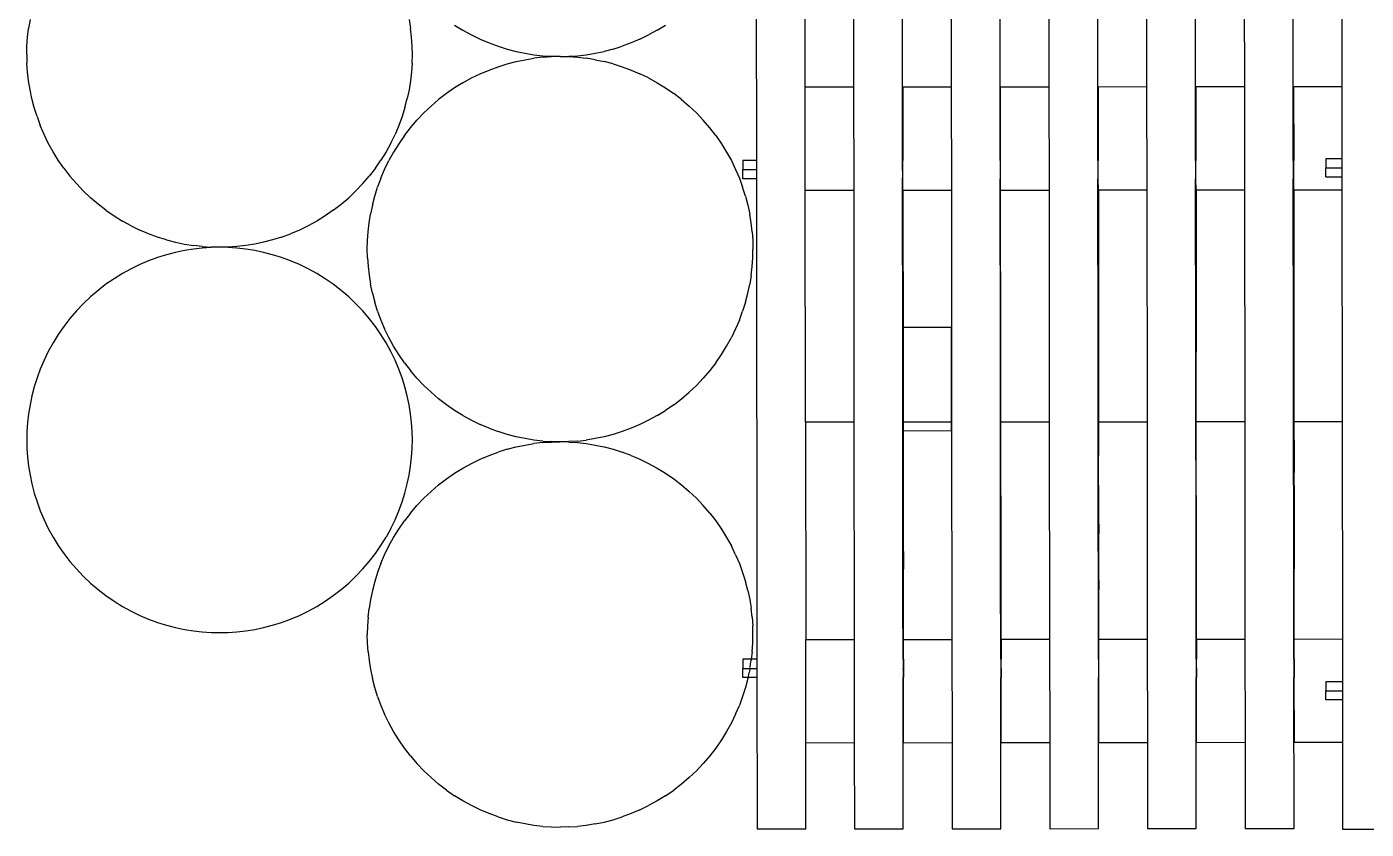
# Model space of a CAD drawing. Extents: x -151 to 185, y -67 to 81.
# Drawn here: x -151.13 to -110.11, y -46.52 to -21.93 of the extents above; entities that cross this region are included whole.
import ezdxf

# ---------------------------------------------------------------- set-up
doc = ezdxf.new("R2010")
doc.units = 0
doc.header["$MEASUREMENT"] = 0
doc.layers.get('0').update_dxf_attribs({"linetype": 'CONTINUOUS'})

msp = doc.modelspace()

# ---------------------------------------------------------------- linework, layer by layer
for p, q in [((-128.792, -18.071), (-128.783, -26.026)), ((-124.308, -26.026), (-124.316, -18.071)), ((-121.315, -26.026), (-121.324, -18.071)), ((-118.323, -26.026), (-118.332, -18.071)), ((-115.331, -26.026), (-115.34, -18.071)), ((-112.339, -26.026), (-112.348, -18.071)), ((-127.289, -23.77), (-127.293, -20.038)), ((-125.81, -20.036), (-125.806, -23.768)), ((-122.818, -20.036), (-122.814, -23.768)), ((-119.826, -20.033), (-119.822, -23.765)), ((-116.834, -20.03), (-116.83, -23.761)), ((-113.842, -20.027), (-113.838, -23.758)), ((-110.856, -20.023), (-110.852, -23.755)), ((-151.031, -21.705), (-151.075, -21.978)), ((-139.417, -21.705), (-139.373, -21.978)), ((-151.106, -22.249), (-151.075, -21.978)), ((-139.342, -22.249), (-139.373, -21.978)), ((-138.027, -21.874), (-137.77, -22.032)), ((-137.77, -22.032), (-137.508, -22.176)), ((-131.82, -22.032), (-132.083, -22.176)), ((-131.82, -22.032), (-131.564, -21.874)), ((-151.13, -22.78), (-151.124, -22.516)), ((-151.124, -22.516), (-151.106, -22.249)), ((-139.324, -22.516), (-139.342, -22.249)), ((-139.318, -22.78), (-139.324, -22.516)), ((-137.508, -22.176), (-137.24, -22.306)), ((-137.24, -22.306), (-136.969, -22.421)), ((-136.969, -22.421), (-136.695, -22.522)), ((-136.695, -22.522), (-136.42, -22.608)), ((-133.17, -22.608), (-132.895, -22.522)), ((-132.621, -22.421), (-132.895, -22.522)), ((-132.35, -22.306), (-132.621, -22.421)), ((-132.35, -22.306), (-132.083, -22.176)), ((-151.13, -22.78), (-151.124, -23.043)), ((-139.324, -23.043), (-139.318, -22.78)), ((-136.42, -22.608), (-136.145, -22.68)), ((-136.145, -22.68), (-135.87, -22.738)), ((-136.145, -22.992), (-135.87, -22.935)), ((-135.87, -22.738), (-135.596, -22.782)), ((-135.87, -22.935), (-135.596, -22.891)), ((-135.596, -22.782), (-135.326, -22.812)), ((-135.326, -22.86), (-135.596, -22.891)), ((-135.326, -22.812), (-135.058, -22.83)), ((-135.326, -22.86), (-135.058, -22.842)), ((-135.058, -22.83), (-134.795, -22.836)), ((-134.795, -22.836), (-135.058, -22.842)), ((-134.795, -22.836), (-134.532, -22.83)), ((-134.795, -22.836), (-134.532, -22.842)), ((-134.532, -22.83), (-134.264, -22.812)), ((-134.532, -22.842), (-134.264, -22.86)), ((-134.264, -22.812), (-133.994, -22.782)), ((-134.264, -22.86), (-133.994, -22.891)), ((-133.994, -22.782), (-133.721, -22.738)), ((-133.721, -22.935), (-133.994, -22.891)), ((-133.721, -22.738), (-133.446, -22.68)), ((-133.721, -22.935), (-133.446, -22.992)), ((-133.17, -22.608), (-133.446, -22.68)), ((-151.106, -23.31), (-151.124, -23.043)), ((-151.075, -23.581), (-151.106, -23.31)), ((-139.342, -23.31), (-139.373, -23.581)), ((-139.324, -23.043), (-139.342, -23.31)), ((-137.508, -23.496), (-137.24, -23.366)), ((-137.24, -23.366), (-136.969, -23.251)), ((-136.969, -23.251), (-136.695, -23.15)), ((-136.695, -23.15), (-136.42, -23.064)), ((-136.42, -23.064), (-136.145, -22.992)), ((-133.17, -23.064), (-133.446, -22.992)), ((-133.17, -23.064), (-132.895, -23.15)), ((-132.895, -23.15), (-132.621, -23.251)), ((-132.621, -23.251), (-132.35, -23.366)), ((-132.083, -23.496), (-132.35, -23.366)), ((-151.031, -23.854), (-151.075, -23.581)), ((-139.373, -23.581), (-139.417, -23.854)), ((-137.77, -23.64), (-138.027, -23.799)), ((-137.77, -23.64), (-137.508, -23.496)), ((-132.083, -23.496), (-131.82, -23.64)), ((-131.82, -23.64), (-131.564, -23.799)), ((-127.289, -23.77), (-125.806, -23.768)), ((-127.286, -26.945), (-127.289, -23.77)), ((-125.806, -23.768), (-125.803, -26.944)), ((-124.298, -23.769), (-122.814, -23.768)), ((-124.298, -23.769), (-124.296, -26.026)), ((-122.814, -23.768), (-122.811, -26.943)), ((-121.306, -23.766), (-119.822, -23.765)), ((-121.304, -26.026), (-121.306, -23.766)), ((-119.822, -23.765), (-119.818, -26.94)), ((-118.314, -23.763), (-116.83, -23.761)), ((-118.314, -23.763), (-118.311, -26.026)), ((-116.83, -23.761), (-116.826, -26.937)), ((-115.322, -23.76), (-113.838, -23.758)), ((-115.322, -23.76), (-115.319, -26.026)), ((-113.838, -23.758), (-113.834, -26.934)), ((-112.33, -23.757), (-110.852, -23.755)), ((-112.33, -23.757), (-112.327, -26.026)), ((-110.852, -23.755), (-110.849, -25.973)), ((-150.973, -24.129), (-151.031, -23.854)), ((-150.902, -24.405), (-150.973, -24.129)), ((-139.546, -24.405), (-139.475, -24.129)), ((-139.417, -23.854), (-139.475, -24.129)), ((-138.517, -24.157), (-138.749, -24.355)), ((-138.276, -23.971), (-138.517, -24.157)), ((-138.027, -23.799), (-138.276, -23.971)), ((-131.564, -23.799), (-131.314, -23.971)), ((-131.073, -24.157), (-131.314, -23.971)), ((-131.073, -24.157), (-130.841, -24.355)), ((-150.816, -24.68), (-150.902, -24.405)), ((-139.546, -24.405), (-139.633, -24.68)), ((-139.181, -24.787), (-138.971, -24.566)), ((-138.749, -24.355), (-138.971, -24.566)), ((-130.841, -24.355), (-130.619, -24.566)), ((-130.619, -24.566), (-130.409, -24.787)), ((-150.816, -24.68), (-150.715, -24.953)), ((-150.6, -25.225), (-150.715, -24.953)), ((-139.733, -24.953), (-139.848, -25.225)), ((-139.633, -24.68), (-139.733, -24.953)), ((-139.566, -25.261), (-139.38, -25.019)), ((-139.38, -25.019), (-139.181, -24.787)), ((-130.21, -25.019), (-130.409, -24.787)), ((-130.025, -25.261), (-130.21, -25.019)), ((-150.47, -25.492), (-150.6, -25.225)), ((-139.978, -25.492), (-139.848, -25.225)), ((-139.566, -25.261), (-139.738, -25.51)), ((-130.025, -25.261), (-129.852, -25.51)), ((-150.325, -25.755), (-150.47, -25.492)), ((-150.167, -26.011), (-150.325, -25.755)), ((-140.123, -25.755), (-140.281, -26.011)), ((-139.978, -25.492), (-140.123, -25.755)), ((-139.897, -25.767), (-140.041, -26.029)), ((-139.738, -25.51), (-139.897, -25.767)), ((-129.852, -25.51), (-129.694, -25.767)), ((-129.694, -25.767), (-129.549, -26.029)), ((-149.995, -26.261), (-150.167, -26.011)), ((-140.454, -26.261), (-140.281, -26.011)), ((-140.171, -26.297), (-140.041, -26.029)), ((-129.549, -26.029), (-129.42, -26.297)), ((-128.783, -26.026), (-129.203, -26.026)), ((-129.203, -26.027), (-129.203, -26.305)), ((-128.783, -26.026), (-128.783, -26.305)), ((-124.296, -26.026), (-124.308, -26.026)), ((-124.308, -26.057), (-124.308, -26.026)), ((-124.307, -26.28), (-124.308, -26.057)), ((-124.295, -26.305), (-124.296, -26.026)), ((-121.304, -26.026), (-121.315, -26.026)), ((-121.315, -26.026), (-121.315, -26.305)), ((-121.303, -26.305), (-121.304, -26.026)), ((-118.311, -26.026), (-118.323, -26.026)), ((-118.323, -26.026), (-118.323, -26.305)), ((-118.311, -26.305), (-118.311, -26.026)), ((-115.319, -26.026), (-115.331, -26.026)), ((-115.331, -26.026), (-115.331, -26.305)), ((-115.319, -26.305), (-115.319, -26.026)), ((-112.327, -26.026), (-112.339, -26.026)), ((-112.339, -26.026), (-112.339, -26.305)), ((-112.327, -26.305), (-112.327, -26.026)), ((-110.849, -25.973), (-111.34, -25.973)), ((-111.34, -25.975), (-111.34, -26.252)), ((-111.34, -26.252), (-110.849, -26.252)), ((-111.34, -26.53), (-111.34, -26.252)), ((-110.849, -25.973), (-110.849, -26.252)), ((-110.849, -26.252), (-110.849, -26.531)), ((-149.995, -26.261), (-149.809, -26.502)), ((-149.61, -26.734), (-149.809, -26.502)), ((-140.838, -26.734), (-140.639, -26.502)), ((-140.454, -26.261), (-140.639, -26.502)), ((-140.286, -26.568), (-140.387, -26.842)), ((-140.286, -26.568), (-140.171, -26.297)), ((-129.42, -26.297), (-129.304, -26.568)), ((-129.304, -26.568), (-129.204, -26.842)), ((-129.203, -26.305), (-128.783, -26.305)), ((-129.203, -26.583), (-129.203, -26.305)), ((-128.782, -26.584), (-129.203, -26.584)), ((-128.783, -26.305), (-128.782, -26.584)), ((-128.782, -26.584), (-128.767, -41.311)), ((-124.307, -26.305), (-124.307, -26.28)), ((-124.307, -26.305), (-124.295, -26.305)), ((-124.307, -26.33), (-124.307, -26.305)), ((-124.307, -26.33), (-124.307, -26.559)), ((-124.307, -26.584), (-124.307, -26.559)), ((-124.295, -26.584), (-124.307, -26.584)), ((-124.301, -31.894), (-124.307, -26.584)), ((-124.295, -26.584), (-124.295, -26.305)), ((-124.295, -26.945), (-124.295, -26.584)), ((-121.315, -26.305), (-121.303, -26.305)), ((-121.315, -26.305), (-121.315, -26.584)), ((-121.303, -26.584), (-121.315, -26.584)), ((-121.309, -31.894), (-121.315, -26.584)), ((-121.303, -26.584), (-121.303, -26.305)), ((-121.303, -26.942), (-121.303, -26.584)), ((-118.323, -26.305), (-118.311, -26.305)), ((-118.323, -26.305), (-118.323, -26.584)), ((-118.311, -26.584), (-118.323, -26.584)), ((-118.317, -31.891), (-118.323, -26.584)), ((-118.311, -26.584), (-118.311, -26.305)), ((-118.31, -26.939), (-118.311, -26.584)), ((-115.331, -26.305), (-115.319, -26.305)), ((-115.331, -26.305), (-115.331, -26.584)), ((-115.319, -26.584), (-115.331, -26.584)), ((-115.325, -31.888), (-115.331, -26.584)), ((-115.319, -26.584), (-115.319, -26.305)), ((-115.318, -26.935), (-115.319, -26.584)), ((-112.339, -26.305), (-112.327, -26.305)), ((-112.339, -26.305), (-112.338, -26.584)), ((-112.327, -26.584), (-112.338, -26.584)), ((-112.333, -31.885), (-112.338, -26.584)), ((-112.327, -26.584), (-112.327, -26.305)), ((-112.326, -26.932), (-112.327, -26.584)), ((-110.849, -26.531), (-111.34, -26.531)), ((-110.849, -26.531), (-110.848, -26.931)), ((-149.4, -26.955), (-149.61, -26.734)), ((-149.178, -27.166), (-149.4, -26.955)), ((-141.27, -27.166), (-141.048, -26.955)), ((-140.838, -26.734), (-141.048, -26.955)), ((-140.473, -27.117), (-140.387, -26.842)), ((-129.118, -27.117), (-129.204, -26.842)), ((-125.803, -26.944), (-127.286, -26.945)), ((-127.278, -34.049), (-127.286, -26.945)), ((-125.803, -26.944), (-125.795, -34.047)), ((-122.811, -26.943), (-124.295, -26.945)), ((-124.295, -26.945), (-124.289, -31.894)), ((-122.811, -26.943), (-122.803, -34.047)), ((-119.818, -26.94), (-121.303, -26.942)), ((-121.297, -31.894), (-121.303, -26.942)), ((-119.818, -26.94), (-119.811, -34.044)), ((-116.826, -26.937), (-118.31, -26.939)), ((-118.31, -26.939), (-118.305, -31.891)), ((-116.826, -26.937), (-116.819, -34.041)), ((-113.834, -26.934), (-115.318, -26.935)), ((-115.318, -26.935), (-115.313, -31.888)), ((-113.834, -26.934), (-113.826, -34.037)), ((-110.848, -26.931), (-112.326, -26.932)), ((-112.326, -26.932), (-112.321, -31.885)), ((-110.848, -26.931), (-110.841, -34.034)), ((-148.946, -27.364), (-149.178, -27.166)), ((-148.705, -27.55), (-148.946, -27.364)), ((-141.743, -27.55), (-141.502, -27.364)), ((-141.502, -27.364), (-141.27, -27.166)), ((-140.544, -27.392), (-140.602, -27.667)), ((-140.544, -27.392), (-140.473, -27.117)), ((-129.118, -27.117), (-129.046, -27.392)), ((-129.046, -27.392), (-128.988, -27.667)), ((-148.705, -27.55), (-148.456, -27.723)), ((-148.456, -27.723), (-148.199, -27.881)), ((-147.936, -28.025), (-148.199, -27.881)), ((-142.249, -27.881), (-142.512, -28.025)), ((-141.992, -27.723), (-142.249, -27.881)), ((-141.743, -27.55), (-141.992, -27.723)), ((-140.646, -27.94), (-140.602, -27.667)), ((-128.944, -27.94), (-128.988, -27.667)), ((-147.936, -28.025), (-147.669, -28.155)), ((-147.398, -28.27), (-147.669, -28.155)), ((-147.124, -28.371), (-147.398, -28.27)), ((-143.324, -28.371), (-143.05, -28.27)), ((-142.779, -28.155), (-143.05, -28.27)), ((-142.512, -28.025), (-142.779, -28.155)), ((-140.695, -28.478), (-140.677, -28.211)), ((-140.677, -28.211), (-140.646, -27.94)), ((-128.914, -28.211), (-128.944, -27.94)), ((-128.914, -28.211), (-128.895, -28.478)), ((-146.849, -28.457), (-147.124, -28.371)), ((-146.849, -28.457), (-146.573, -28.529)), ((-146.573, -28.529), (-146.299, -28.587)), ((-146.299, -28.587), (-146.025, -28.631)), ((-145.755, -28.661), (-146.025, -28.631)), ((-145.755, -28.709), (-146.025, -28.74)), ((-145.755, -28.661), (-145.487, -28.679)), ((-145.487, -28.691), (-145.755, -28.709)), ((-145.224, -28.685), (-145.487, -28.679)), ((-145.224, -28.685), (-145.487, -28.691)), ((-144.961, -28.679), (-145.224, -28.685)), ((-144.961, -28.691), (-145.224, -28.685)), ((-144.693, -28.661), (-144.961, -28.679)), ((-144.693, -28.709), (-144.961, -28.691)), ((-144.423, -28.631), (-144.693, -28.661)), ((-144.423, -28.74), (-144.693, -28.709)), ((-144.149, -28.587), (-144.423, -28.631)), ((-143.875, -28.529), (-144.149, -28.587)), ((-143.599, -28.457), (-143.875, -28.529)), ((-143.324, -28.371), (-143.599, -28.457)), ((-140.701, -28.742), (-140.695, -28.478)), ((-128.895, -28.478), (-128.89, -28.742)), ((-147.398, -29.1), (-147.669, -29.215)), ((-147.124, -28.999), (-147.398, -29.1)), ((-146.849, -28.913), (-147.124, -28.999)), ((-146.573, -28.841), (-146.849, -28.913)), ((-146.299, -28.784), (-146.573, -28.841)), ((-146.025, -28.74), (-146.299, -28.784)), ((-144.149, -28.784), (-144.423, -28.74)), ((-143.875, -28.841), (-144.149, -28.784)), ((-143.599, -28.913), (-143.875, -28.841)), ((-143.324, -28.999), (-143.599, -28.913)), ((-143.05, -29.1), (-143.324, -28.999)), ((-142.779, -29.215), (-143.05, -29.1)), ((-140.695, -29.005), (-140.701, -28.742)), ((-140.695, -29.005), (-140.677, -29.272)), ((-128.914, -29.272), (-128.895, -29.005)), ((-128.895, -29.005), (-128.89, -28.742)), ((-148.199, -29.489), (-148.456, -29.648)), ((-147.936, -29.345), (-148.199, -29.489)), ((-147.669, -29.215), (-147.936, -29.345)), ((-142.512, -29.345), (-142.779, -29.215)), ((-142.249, -29.489), (-142.512, -29.345)), ((-141.992, -29.648), (-142.249, -29.489)), ((-140.677, -29.272), (-140.646, -29.543)), ((-128.944, -29.543), (-128.914, -29.272)), ((-148.705, -29.82), (-148.946, -30.006)), ((-148.456, -29.648), (-148.705, -29.82)), ((-141.743, -29.82), (-141.992, -29.648)), ((-141.502, -30.006), (-141.743, -29.82)), ((-140.646, -29.543), (-140.602, -29.816)), ((-140.544, -30.091), (-140.602, -29.816)), ((-129.046, -30.091), (-128.988, -29.816)), ((-128.944, -29.543), (-128.988, -29.816)), ((-149.178, -30.204), (-149.4, -30.415)), ((-148.946, -30.006), (-149.178, -30.204)), ((-141.27, -30.204), (-141.502, -30.006)), ((-141.048, -30.415), (-141.27, -30.204)), ((-140.544, -30.091), (-140.473, -30.367)), ((-129.118, -30.367), (-129.046, -30.091)), ((-149.61, -30.636), (-149.809, -30.868)), ((-149.4, -30.415), (-149.61, -30.636)), ((-140.838, -30.636), (-141.048, -30.415)), ((-140.639, -30.868), (-140.838, -30.636)), ((-140.387, -30.642), (-140.473, -30.367)), ((-140.387, -30.642), (-140.286, -30.915)), ((-129.304, -30.915), (-129.204, -30.642)), ((-129.118, -30.367), (-129.204, -30.642)), ((-149.995, -31.11), (-150.167, -31.359)), ((-149.809, -30.868), (-149.995, -31.11)), ((-140.454, -31.11), (-140.639, -30.868)), ((-140.281, -31.359), (-140.454, -31.11)), ((-140.286, -30.915), (-140.171, -31.187)), ((-129.304, -30.915), (-129.42, -31.187)), ((-122.806, -31.146), (-124.302, -31.148)), ((-122.803, -34.304), (-122.806, -31.146)), ((-150.167, -31.359), (-150.325, -31.616)), ((-140.123, -31.616), (-140.281, -31.359)), ((-140.041, -31.454), (-140.171, -31.187)), ((-139.897, -31.717), (-140.041, -31.454)), ((-129.694, -31.717), (-129.549, -31.454)), ((-129.42, -31.187), (-129.549, -31.454)), ((-150.47, -31.878), (-150.6, -32.146)), ((-150.325, -31.616), (-150.47, -31.878)), ((-139.978, -31.878), (-140.123, -31.616)), ((-139.848, -32.146), (-139.978, -31.878)), ((-139.738, -31.973), (-139.897, -31.717)), ((-139.566, -32.223), (-139.738, -31.973)), ((-130.025, -32.223), (-129.852, -31.973)), ((-129.852, -31.973), (-129.694, -31.717)), ((-124.289, -31.894), (-124.301, -31.894)), ((-124.3, -33.56), (-124.301, -31.894)), ((-124.289, -31.894), (-124.288, -33.56)), ((-121.297, -31.894), (-121.309, -31.894)), ((-121.302, -38.55), (-121.309, -31.894)), ((-121.294, -34.045), (-121.297, -31.894)), ((-118.305, -31.891), (-118.317, -31.891)), ((-118.315, -33.56), (-118.317, -31.891)), ((-118.305, -31.891), (-118.303, -33.56)), ((-115.313, -31.888), (-115.325, -31.888)), ((-115.318, -38.543), (-115.325, -31.888)), ((-115.31, -34.039), (-115.313, -31.888)), ((-112.321, -31.885), (-112.333, -31.885)), ((-112.331, -33.56), (-112.333, -31.885)), ((-112.321, -31.885), (-112.319, -33.56)), ((-150.6, -32.146), (-150.715, -32.417)), ((-139.733, -32.417), (-139.848, -32.146)), ((-139.566, -32.223), (-139.38, -32.464)), ((-130.025, -32.223), (-130.21, -32.464)), ((-150.816, -32.691), (-150.902, -32.966)), ((-150.715, -32.417), (-150.816, -32.691)), ((-139.633, -32.691), (-139.733, -32.417)), ((-139.546, -32.966), (-139.633, -32.691)), ((-139.181, -32.696), (-139.38, -32.464)), ((-138.971, -32.917), (-139.181, -32.696)), ((-130.409, -32.696), (-130.619, -32.917)), ((-130.21, -32.464), (-130.409, -32.696)), ((-150.902, -32.966), (-150.973, -33.241)), ((-139.475, -33.241), (-139.546, -32.966)), ((-138.749, -33.128), (-138.971, -32.917)), ((-138.749, -33.128), (-138.517, -33.326)), ((-131.073, -33.326), (-130.841, -33.128)), ((-130.619, -32.917), (-130.841, -33.128)), ((-151.031, -33.516), (-151.075, -33.789)), ((-150.973, -33.241), (-151.031, -33.516)), ((-139.417, -33.516), (-139.475, -33.241)), ((-139.373, -33.789), (-139.417, -33.516)), ((-138.276, -33.512), (-138.517, -33.326)), ((-138.027, -33.685), (-138.276, -33.512)), ((-131.314, -33.512), (-131.564, -33.685)), ((-131.314, -33.512), (-131.073, -33.326)), ((-124.288, -33.56), (-124.3, -33.56)), ((-124.299, -33.839), (-124.3, -33.56)), ((-124.288, -33.56), (-124.287, -33.666)), ((-118.303, -33.56), (-118.315, -33.56)), ((-118.315, -33.839), (-118.315, -33.56)), ((-118.303, -33.56), (-118.302, -33.661)), ((-112.319, -33.56), (-112.331, -33.56)), ((-112.331, -33.839), (-112.331, -33.56)), ((-112.319, -33.56), (-112.318, -33.655)), ((-151.075, -33.789), (-151.106, -34.06)), ((-139.342, -34.06), (-139.373, -33.789)), ((-137.77, -33.843), (-138.027, -33.685)), ((-137.77, -33.843), (-137.508, -33.987)), ((-137.508, -33.987), (-137.24, -34.117)), ((-132.083, -33.987), (-132.35, -34.117)), ((-131.82, -33.843), (-132.083, -33.987)), ((-131.82, -33.843), (-131.564, -33.685)), ((-125.795, -34.047), (-127.278, -34.049)), ((-127.278, -34.049), (-127.271, -40.704)), ((-125.795, -34.047), (-125.788, -40.703)), ((-124.299, -33.839), (-124.287, -33.839)), ((-124.299, -34.118), (-124.299, -33.839)), ((-124.287, -33.666), (-124.287, -33.839)), ((-124.287, -33.839), (-124.286, -34.049)), ((-124.286, -34.049), (-124.287, -34.118)), ((-122.803, -34.047), (-124.286, -34.049)), ((-122.803, -34.047), (-122.796, -40.703)), ((-119.811, -34.044), (-121.294, -34.045)), ((-121.289, -38.55), (-121.294, -34.045)), ((-119.811, -34.044), (-119.804, -40.699)), ((-118.315, -33.839), (-118.303, -33.839)), ((-118.315, -34.118), (-118.315, -33.839)), ((-118.302, -33.661), (-118.303, -33.839)), ((-118.303, -33.839), (-118.302, -34.042)), ((-118.302, -34.042), (-118.303, -34.118)), ((-116.819, -34.041), (-118.302, -34.042)), ((-116.819, -34.041), (-116.811, -40.696)), ((-113.826, -34.037), (-115.31, -34.039)), ((-115.305, -38.543), (-115.31, -34.039)), ((-113.826, -34.037), (-113.819, -40.693)), ((-112.331, -33.839), (-112.319, -33.839)), ((-112.33, -34.118), (-112.331, -33.839)), ((-112.318, -33.655), (-112.319, -33.839)), ((-112.319, -33.839), (-112.318, -34.036)), ((-110.841, -34.034), (-112.318, -34.036)), ((-112.318, -34.036), (-112.318, -34.118)), ((-110.841, -34.034), (-110.833, -40.69)), ((-151.124, -34.327), (-151.13, -34.591)), ((-151.106, -34.06), (-151.124, -34.327)), ((-139.324, -34.327), (-139.342, -34.06)), ((-139.318, -34.591), (-139.324, -34.327)), ((-136.969, -34.233), (-137.24, -34.117)), ((-136.969, -34.233), (-136.695, -34.333)), ((-136.42, -34.419), (-136.695, -34.333)), ((-136.145, -34.491), (-136.42, -34.419)), ((-133.17, -34.419), (-133.446, -34.491)), ((-132.895, -34.333), (-133.17, -34.419)), ((-132.621, -34.233), (-132.895, -34.333)), ((-132.35, -34.117), (-132.621, -34.233)), ((-124.287, -34.118), (-124.299, -34.118)), ((-124.298, -35.07), (-124.299, -34.118)), ((-124.299, -34.306), (-122.803, -34.304)), ((-124.287, -34.118), (-124.286, -35.07)), ((-118.303, -34.118), (-118.315, -34.118)), ((-118.314, -35.067), (-118.315, -34.118)), ((-118.303, -34.118), (-118.302, -35.067)), ((-112.318, -34.118), (-112.33, -34.118)), ((-112.329, -35.06), (-112.33, -34.118)), ((-112.318, -34.118), (-112.317, -35.06)), ((-151.13, -34.591), (-151.124, -34.854)), ((-151.124, -34.854), (-151.106, -35.121)), ((-139.342, -35.121), (-139.324, -34.854)), ((-139.324, -34.854), (-139.318, -34.591)), ((-136.42, -34.875), (-136.145, -34.803)), ((-135.87, -34.549), (-136.145, -34.491)), ((-136.145, -34.803), (-135.87, -34.746)), ((-135.596, -34.593), (-135.87, -34.549)), ((-135.87, -34.746), (-135.596, -34.702)), ((-135.326, -34.623), (-135.596, -34.593)), ((-135.326, -34.671), (-135.596, -34.702)), ((-135.326, -34.623), (-135.058, -34.641)), ((-135.326, -34.671), (-135.058, -34.653)), ((-134.795, -34.647), (-135.058, -34.641)), ((-135.058, -34.653), (-134.795, -34.647)), ((-134.532, -34.641), (-134.795, -34.647)), ((-134.532, -34.653), (-134.795, -34.647)), ((-134.264, -34.623), (-134.532, -34.641)), ((-134.532, -34.653), (-134.264, -34.671)), ((-134.264, -34.623), (-133.994, -34.593)), ((-134.264, -34.671), (-133.994, -34.702)), ((-133.721, -34.549), (-133.994, -34.593)), ((-133.994, -34.702), (-133.721, -34.746)), ((-133.446, -34.491), (-133.721, -34.549)), ((-133.721, -34.746), (-133.446, -34.803)), ((-133.446, -34.803), (-133.17, -34.875)), ((-151.106, -35.121), (-151.075, -35.392)), ((-139.373, -35.392), (-139.342, -35.121)), ((-137.508, -35.307), (-137.24, -35.177)), ((-137.24, -35.177), (-136.969, -35.062)), ((-136.969, -35.062), (-136.695, -34.961)), ((-136.42, -34.875), (-136.695, -34.961)), ((-133.17, -34.875), (-132.895, -34.961)), ((-132.621, -35.062), (-132.895, -34.961)), ((-132.621, -35.062), (-132.35, -35.177)), ((-132.35, -35.177), (-132.083, -35.307)), ((-124.298, -35.07), (-124.286, -35.07)), ((-124.296, -36.897), (-124.298, -35.07)), ((-124.286, -35.07), (-124.285, -35.599)), ((-118.314, -35.067), (-118.302, -35.067)), ((-118.312, -36.897), (-118.314, -35.067)), ((-118.299, -36.897), (-118.302, -35.067)), ((-112.329, -35.06), (-112.317, -35.06)), ((-112.327, -36.897), (-112.329, -35.06)), ((-112.317, -35.06), (-112.316, -35.588)), ((-151.075, -35.392), (-151.031, -35.665)), ((-151.031, -35.665), (-150.973, -35.94)), ((-139.475, -35.94), (-139.417, -35.665)), ((-139.417, -35.665), (-139.373, -35.392)), ((-138.276, -35.782), (-138.027, -35.61)), ((-138.027, -35.61), (-137.77, -35.451)), ((-137.77, -35.451), (-137.508, -35.307)), ((-132.083, -35.307), (-131.82, -35.451)), ((-131.82, -35.451), (-131.564, -35.61)), ((-131.564, -35.61), (-131.314, -35.782)), ((-124.285, -35.599), (-124.285, -35.715)), ((-112.317, -35.702), (-112.316, -35.588)), ((-150.973, -35.94), (-150.902, -36.216)), ((-139.546, -36.216), (-139.475, -35.94)), ((-138.749, -36.166), (-138.517, -35.968)), ((-138.517, -35.968), (-138.276, -35.782)), ((-131.314, -35.782), (-131.073, -35.968)), ((-131.073, -35.968), (-130.841, -36.166)), ((-124.285, -35.715), (-124.283, -36.897)), ((-112.316, -35.986), (-112.317, -35.702)), ((-112.316, -35.986), (-112.315, -36.897)), ((-150.902, -36.216), (-150.816, -36.491)), ((-150.816, -36.491), (-150.715, -36.764)), ((-139.733, -36.764), (-139.633, -36.491)), ((-139.633, -36.491), (-139.546, -36.216)), ((-139.181, -36.598), (-138.971, -36.377)), ((-138.749, -36.166), (-138.971, -36.377)), ((-130.841, -36.166), (-130.619, -36.377)), ((-130.619, -36.377), (-130.409, -36.598)), ((-150.715, -36.764), (-150.6, -37.036)), ((-139.848, -37.036), (-139.733, -36.764)), ((-139.38, -36.83), (-139.566, -37.072)), ((-139.38, -36.83), (-139.181, -36.598)), ((-130.21, -36.83), (-130.409, -36.598)), ((-130.21, -36.83), (-130.025, -37.072)), ((-124.283, -36.897), (-124.296, -36.897)), ((-124.296, -37.176), (-124.296, -36.897)), ((-124.283, -36.897), (-124.283, -37.176)), ((-118.299, -36.897), (-118.312, -36.897)), ((-118.311, -37.176), (-118.312, -36.897)), ((-118.299, -37.176), (-118.299, -36.897)), ((-112.315, -36.897), (-112.327, -36.897)), ((-112.327, -37.176), (-112.327, -36.897)), ((-112.315, -36.897), (-112.314, -37.176)), ((-150.6, -37.036), (-150.47, -37.303)), ((-150.47, -37.303), (-150.325, -37.566)), ((-139.978, -37.303), (-140.123, -37.566)), ((-139.978, -37.303), (-139.848, -37.036)), ((-139.897, -37.578), (-139.738, -37.321)), ((-139.738, -37.321), (-139.566, -37.072)), ((-130.025, -37.072), (-129.852, -37.321)), ((-129.852, -37.321), (-129.694, -37.578)), ((-124.296, -37.176), (-124.283, -37.176)), ((-124.295, -37.455), (-124.296, -37.176)), ((-124.283, -37.176), (-124.283, -37.455)), ((-118.311, -37.176), (-118.299, -37.176)), ((-118.311, -37.455), (-118.311, -37.176)), ((-118.299, -37.176), (-118.298, -37.455)), ((-112.327, -37.176), (-112.314, -37.176)), ((-112.327, -37.455), (-112.327, -37.176)), ((-112.314, -37.176), (-112.314, -37.455)), ((-150.325, -37.566), (-150.167, -37.822)), ((-140.281, -37.822), (-140.123, -37.566)), ((-140.041, -37.84), (-139.897, -37.578)), ((-129.694, -37.578), (-129.549, -37.84)), ((-124.283, -37.455), (-124.295, -37.455)), ((-124.294, -38.55), (-124.295, -37.455)), ((-124.283, -37.455), (-124.281, -38.55)), ((-118.298, -37.455), (-118.311, -37.455)), ((-118.31, -38.547), (-118.311, -37.455)), ((-118.297, -38.547), (-118.298, -37.455)), ((-112.314, -37.455), (-112.327, -37.455)), ((-112.326, -38.54), (-112.327, -37.455)), ((-112.314, -37.455), (-112.313, -38.54)), ((-150.167, -37.822), (-149.995, -38.072)), ((-149.995, -38.072), (-149.809, -38.313)), ((-140.639, -38.313), (-140.454, -38.072)), ((-140.454, -38.072), (-140.281, -37.822)), ((-140.286, -38.379), (-140.171, -38.108)), ((-140.171, -38.108), (-140.041, -37.84)), ((-129.42, -38.108), (-129.549, -37.84)), ((-129.42, -38.108), (-129.304, -38.379)), ((-149.809, -38.313), (-149.61, -38.545)), ((-149.61, -38.545), (-149.4, -38.766)), ((-141.048, -38.766), (-140.838, -38.545)), ((-140.838, -38.545), (-140.639, -38.313)), ((-140.286, -38.379), (-140.387, -38.653)), ((-129.304, -38.379), (-129.204, -38.653)), ((-124.294, -38.55), (-124.281, -38.55)), ((-124.294, -38.897), (-124.294, -38.55)), ((-124.281, -38.897), (-124.281, -38.55)), ((-121.302, -38.55), (-121.289, -38.55)), ((-121.299, -41.311), (-121.302, -38.55)), ((-121.287, -40.701), (-121.289, -38.55)), ((-118.31, -38.547), (-118.297, -38.547)), ((-118.309, -38.897), (-118.31, -38.547)), ((-118.297, -38.897), (-118.297, -38.547)), ((-115.318, -38.543), (-115.305, -38.543)), ((-115.315, -41.311), (-115.318, -38.543)), ((-115.303, -40.694), (-115.305, -38.543)), ((-112.326, -38.54), (-112.313, -38.54)), ((-112.325, -38.897), (-112.326, -38.54)), ((-112.313, -38.897), (-112.313, -38.54)), ((-149.4, -38.766), (-149.178, -38.977)), ((-141.27, -38.977), (-141.048, -38.766)), ((-140.473, -38.928), (-140.544, -39.203)), ((-140.387, -38.653), (-140.473, -38.928)), ((-129.204, -38.653), (-129.118, -38.928)), ((-129.046, -39.203), (-129.118, -38.928)), ((-124.281, -38.897), (-124.294, -38.897)), ((-124.293, -39.176), (-124.294, -38.897)), ((-124.281, -39.176), (-124.281, -38.897)), ((-118.297, -38.897), (-118.309, -38.897)), ((-118.309, -39.176), (-118.309, -38.897)), ((-118.297, -38.897), (-118.296, -39.176)), ((-112.313, -38.897), (-112.325, -38.897)), ((-112.325, -39.176), (-112.325, -38.897)), ((-112.312, -39.176), (-112.313, -38.897)), ((-149.178, -38.977), (-148.946, -39.175)), ((-148.946, -39.175), (-148.705, -39.361)), ((-148.705, -39.361), (-148.456, -39.534)), ((-141.992, -39.534), (-141.743, -39.361)), ((-141.743, -39.361), (-141.502, -39.175)), ((-141.502, -39.175), (-141.27, -38.977)), ((-140.544, -39.203), (-140.602, -39.478)), ((-129.046, -39.203), (-128.988, -39.478)), ((-124.293, -39.176), (-124.281, -39.176)), ((-124.293, -39.454), (-124.293, -39.176)), ((-124.28, -39.454), (-124.281, -39.176)), ((-118.309, -39.176), (-118.296, -39.176)), ((-118.309, -39.454), (-118.309, -39.176)), ((-118.296, -39.454), (-118.296, -39.176)), ((-112.325, -39.176), (-112.312, -39.176)), ((-112.325, -39.454), (-112.325, -39.176)), ((-112.312, -39.454), (-112.312, -39.176)), ((-148.456, -39.534), (-148.199, -39.692)), ((-148.199, -39.692), (-147.936, -39.836)), ((-142.512, -39.836), (-142.249, -39.692)), ((-142.249, -39.692), (-141.992, -39.534)), ((-140.677, -40.022), (-140.646, -39.751)), ((-140.602, -39.478), (-140.646, -39.751)), ((-128.988, -39.478), (-128.944, -39.751)), ((-128.914, -40.022), (-128.944, -39.751)), ((-124.28, -39.454), (-124.293, -39.454)), ((-124.291, -41.311), (-124.293, -39.454)), ((-124.279, -40.704), (-124.28, -39.454)), ((-118.296, -39.454), (-118.309, -39.454)), ((-118.307, -41.311), (-118.309, -39.454)), ((-118.295, -40.698), (-118.296, -39.454)), ((-112.312, -39.454), (-112.325, -39.454)), ((-112.323, -41.311), (-112.325, -39.454)), ((-112.311, -40.691), (-112.312, -39.454)), ((-147.936, -39.836), (-147.669, -39.966)), ((-147.669, -39.966), (-147.398, -40.082)), ((-147.398, -40.082), (-147.124, -40.182)), ((-147.124, -40.182), (-146.849, -40.268)), ((-143.599, -40.268), (-143.324, -40.182)), ((-143.324, -40.182), (-143.05, -40.082)), ((-143.05, -40.082), (-142.779, -39.966)), ((-142.779, -39.966), (-142.512, -39.836)), ((-140.677, -40.022), (-140.695, -40.289)), ((-128.914, -40.022), (-128.895, -40.289)), ((-146.849, -40.268), (-146.573, -40.34)), ((-146.573, -40.34), (-146.299, -40.398)), ((-146.299, -40.398), (-146.025, -40.442)), ((-146.025, -40.442), (-145.755, -40.472)), ((-145.755, -40.472), (-145.487, -40.49)), ((-145.487, -40.49), (-145.224, -40.496)), ((-145.224, -40.496), (-144.961, -40.49)), ((-144.961, -40.49), (-144.693, -40.472)), ((-144.693, -40.472), (-144.423, -40.442)), ((-144.423, -40.442), (-144.149, -40.398)), ((-144.149, -40.398), (-143.875, -40.34)), ((-143.875, -40.34), (-143.599, -40.268)), ((-140.695, -40.289), (-140.701, -40.553)), ((-140.695, -40.816), (-140.701, -40.553)), ((-128.89, -40.553), (-128.895, -40.289)), ((-128.895, -40.816), (-128.89, -40.553)), ((-140.677, -41.083), (-140.695, -40.816)), ((-128.914, -41.083), (-128.895, -40.816)), ((-127.271, -40.704), (-125.788, -40.703)), ((-127.268, -43.88), (-127.271, -40.704)), ((-125.788, -40.703), (-125.784, -43.878)), ((-124.279, -40.704), (-122.796, -40.703)), ((-124.278, -41.311), (-124.279, -40.704)), ((-122.796, -40.703), (-122.792, -43.878)), ((-121.287, -40.701), (-119.804, -40.699)), ((-121.287, -40.701), (-121.286, -41.311)), ((-119.804, -40.699), (-119.8, -43.875)), ((-118.295, -40.698), (-116.811, -40.696)), ((-118.294, -41.311), (-118.295, -40.698)), ((-116.811, -40.696), (-116.808, -43.872)), ((-115.303, -40.694), (-113.819, -40.693)), ((-115.303, -40.694), (-115.302, -41.311)), ((-113.819, -40.693), (-113.816, -43.868)), ((-112.311, -40.691), (-110.833, -40.69)), ((-112.31, -41.311), (-112.311, -40.691)), ((-110.833, -40.69), (-110.832, -42.002)), ((-140.677, -41.083), (-140.646, -41.354)), ((-140.646, -41.354), (-140.602, -41.627)), ((-128.939, -41.311), (-129.203, -41.311)), ((-129.203, -41.312), (-129.203, -41.59)), ((-128.96, -41.45), (-128.952, -41.403)), ((-128.951, -41.393), (-128.944, -41.354)), ((-128.943, -41.342), (-128.944, -41.354)), ((-128.939, -41.311), (-128.942, -41.336)), ((-128.914, -41.083), (-128.939, -41.311)), ((-128.767, -41.311), (-128.939, -41.311)), ((-128.767, -41.311), (-128.766, -41.59)), ((-124.278, -41.311), (-124.291, -41.311)), ((-124.291, -41.311), (-124.291, -41.59)), ((-124.278, -41.311), (-124.278, -41.59)), ((-121.286, -41.311), (-121.299, -41.311)), ((-121.299, -41.311), (-121.299, -41.59)), ((-121.286, -41.59), (-121.286, -41.311)), ((-118.294, -41.311), (-118.307, -41.311)), ((-118.307, -41.311), (-118.307, -41.59)), ((-118.294, -41.59), (-118.294, -41.311)), ((-115.302, -41.311), (-115.315, -41.311)), ((-115.315, -41.311), (-115.314, -41.59)), ((-115.302, -41.59), (-115.302, -41.311)), ((-112.31, -41.311), (-112.323, -41.311)), ((-112.323, -41.311), (-112.322, -41.59)), ((-112.31, -41.311), (-112.31, -41.59)), ((-140.602, -41.627), (-140.544, -41.902)), ((-129.203, -41.59), (-128.982, -41.59)), ((-129.203, -41.867), (-129.203, -41.59)), ((-129.032, -41.837), (-129.039, -41.869)), ((-129.022, -41.787), (-129.031, -41.831)), ((-129.01, -41.73), (-129.02, -41.776)), ((-128.999, -41.68), (-129.007, -41.718)), ((-128.988, -41.628), (-128.996, -41.667)), ((-128.986, -41.615), (-128.982, -41.59)), ((-128.982, -41.59), (-128.978, -41.565)), ((-128.982, -41.59), (-128.766, -41.59)), ((-128.976, -41.552), (-128.97, -41.513)), ((-128.968, -41.5), (-128.962, -41.462)), ((-128.766, -41.59), (-128.766, -41.869)), ((-124.291, -41.59), (-124.278, -41.59)), ((-124.291, -41.615), (-124.291, -41.59)), ((-124.291, -41.615), (-124.291, -41.869)), ((-124.278, -41.59), (-124.278, -41.869)), ((-121.299, -41.59), (-121.286, -41.59)), ((-121.299, -41.59), (-121.298, -41.869)), ((-121.286, -41.59), (-121.286, -41.869)), ((-118.307, -41.59), (-118.294, -41.59)), ((-118.307, -41.59), (-118.306, -41.869)), ((-118.294, -41.869), (-118.294, -41.59)), ((-115.314, -41.59), (-115.302, -41.59)), ((-115.314, -41.59), (-115.314, -41.869)), ((-115.302, -41.59), (-115.301, -41.869)), ((-112.322, -41.59), (-112.31, -41.59)), ((-112.322, -41.59), (-112.322, -41.716)), ((-112.309, -41.716), (-112.322, -41.716)), ((-112.322, -41.716), (-112.322, -41.869)), ((-112.31, -41.59), (-112.309, -41.716)), ((-112.309, -41.716), (-112.309, -41.869)), ((-140.473, -42.178), (-140.544, -41.902)), ((-140.387, -42.453), (-140.473, -42.178)), ((-129.118, -42.178), (-129.204, -42.453)), ((-129.039, -41.869), (-129.203, -41.869)), ((-129.046, -41.902), (-129.118, -42.178)), ((-129.039, -41.869), (-129.046, -41.902)), ((-128.766, -41.869), (-129.039, -41.869)), ((-128.766, -41.869), (-128.761, -46.51)), ((-124.278, -41.869), (-124.291, -41.869)), ((-124.286, -46.51), (-124.291, -41.869)), ((-124.276, -43.88), (-124.278, -41.869)), ((-121.286, -41.869), (-121.298, -41.869)), ((-121.293, -46.507), (-121.298, -41.869)), ((-121.284, -43.877), (-121.286, -41.869)), ((-118.294, -41.869), (-118.306, -41.869)), ((-118.301, -46.504), (-118.306, -41.869)), ((-118.291, -43.873), (-118.294, -41.869)), ((-115.301, -41.869), (-115.314, -41.869)), ((-115.309, -46.5), (-115.314, -41.869)), ((-115.299, -43.87), (-115.301, -41.869)), ((-112.309, -41.869), (-112.322, -41.869)), ((-112.317, -46.497), (-112.322, -41.869)), ((-112.307, -43.867), (-112.309, -41.869)), ((-110.832, -42.002), (-111.34, -42.002)), ((-111.34, -42.003), (-111.34, -42.281)), ((-110.832, -42.002), (-110.832, -42.281)), ((-140.387, -42.453), (-140.286, -42.726)), ((-129.204, -42.453), (-129.304, -42.726)), ((-111.34, -42.281), (-110.832, -42.281)), ((-111.34, -42.558), (-111.34, -42.281)), ((-110.831, -42.559), (-111.34, -42.559)), ((-110.832, -42.281), (-110.831, -42.559)), ((-110.831, -42.559), (-110.83, -43.865)), ((-140.286, -42.726), (-140.171, -42.998)), ((-140.041, -43.265), (-140.171, -42.998)), ((-129.42, -42.998), (-129.549, -43.265)), ((-129.42, -42.998), (-129.304, -42.726)), ((-139.897, -43.528), (-140.041, -43.265)), ((-129.549, -43.265), (-129.694, -43.528)), ((-139.738, -43.784), (-139.897, -43.528)), ((-139.566, -44.034), (-139.738, -43.784)), ((-129.852, -43.784), (-130.025, -44.034)), ((-129.694, -43.528), (-129.852, -43.784)), ((-125.784, -43.878), (-127.268, -43.88)), ((-127.265, -46.508), (-127.268, -43.88)), ((-125.784, -43.878), (-125.782, -46.512)), ((-122.792, -43.878), (-124.276, -43.88)), ((-122.792, -43.878), (-122.789, -46.508)), ((-119.8, -43.875), (-121.284, -43.877)), ((-119.8, -43.875), (-119.797, -46.505)), ((-116.808, -43.872), (-118.291, -43.873)), ((-116.808, -43.872), (-116.805, -46.502)), ((-113.816, -43.868), (-115.299, -43.87)), ((-113.816, -43.868), (-113.813, -46.499)), ((-110.83, -43.865), (-112.307, -43.867)), ((-110.83, -43.865), (-110.827, -46.521)), ((-139.38, -44.275), (-139.566, -44.034)), ((-139.38, -44.275), (-139.181, -44.507)), ((-130.21, -44.275), (-130.409, -44.507)), ((-130.025, -44.034), (-130.21, -44.275)), ((-139.181, -44.507), (-138.971, -44.729)), ((-130.409, -44.507), (-130.619, -44.729)), ((-138.749, -44.939), (-138.971, -44.729)), ((-138.517, -45.137), (-138.749, -44.939)), ((-130.841, -44.939), (-131.073, -45.137)), ((-130.841, -44.939), (-130.619, -44.729)), ((-138.276, -45.323), (-138.517, -45.137)), ((-138.276, -45.323), (-138.027, -45.496)), ((-137.77, -45.654), (-138.027, -45.496)), ((-131.564, -45.496), (-131.82, -45.654)), ((-131.564, -45.496), (-131.314, -45.323)), ((-131.073, -45.137), (-131.314, -45.323)), ((-137.508, -45.798), (-137.77, -45.654)), ((-137.24, -45.928), (-137.508, -45.798)), ((-136.969, -46.044), (-137.24, -45.928)), ((-132.35, -45.928), (-132.621, -46.044)), ((-132.35, -45.928), (-132.083, -45.798)), ((-131.82, -45.654), (-132.083, -45.798)), ((-136.695, -46.144), (-136.969, -46.044)), ((-136.695, -46.144), (-136.42, -46.23)), ((-136.42, -46.23), (-136.145, -46.302)), ((-135.87, -46.36), (-136.145, -46.302)), ((-133.721, -46.36), (-133.446, -46.302)), ((-133.446, -46.302), (-133.17, -46.23)), ((-133.17, -46.23), (-132.895, -46.144)), ((-132.621, -46.044), (-132.895, -46.144)), ((-135.596, -46.404), (-135.87, -46.36)), ((-135.326, -46.434), (-135.596, -46.404)), ((-135.326, -46.434), (-135.058, -46.452)), ((-135.058, -46.452), (-134.795, -46.458)), ((-134.532, -46.452), (-134.795, -46.458)), ((-134.532, -46.452), (-134.264, -46.434)), ((-133.994, -46.404), (-134.264, -46.434)), ((-133.721, -46.36), (-133.994, -46.404)), ((-128.761, -46.51), (-127.265, -46.508)), ((-125.782, -46.512), (-124.286, -46.51)), ((-122.789, -46.508), (-121.293, -46.507)), ((-119.797, -46.505), (-118.301, -46.504)), ((-116.805, -46.502), (-115.309, -46.5)), ((-113.813, -46.499), (-112.317, -46.497)), ((-110.827, -46.521), (-109.331, -46.52))]:
    msp.add_line(p, q)

doc.saveas('drawing.dxf')
